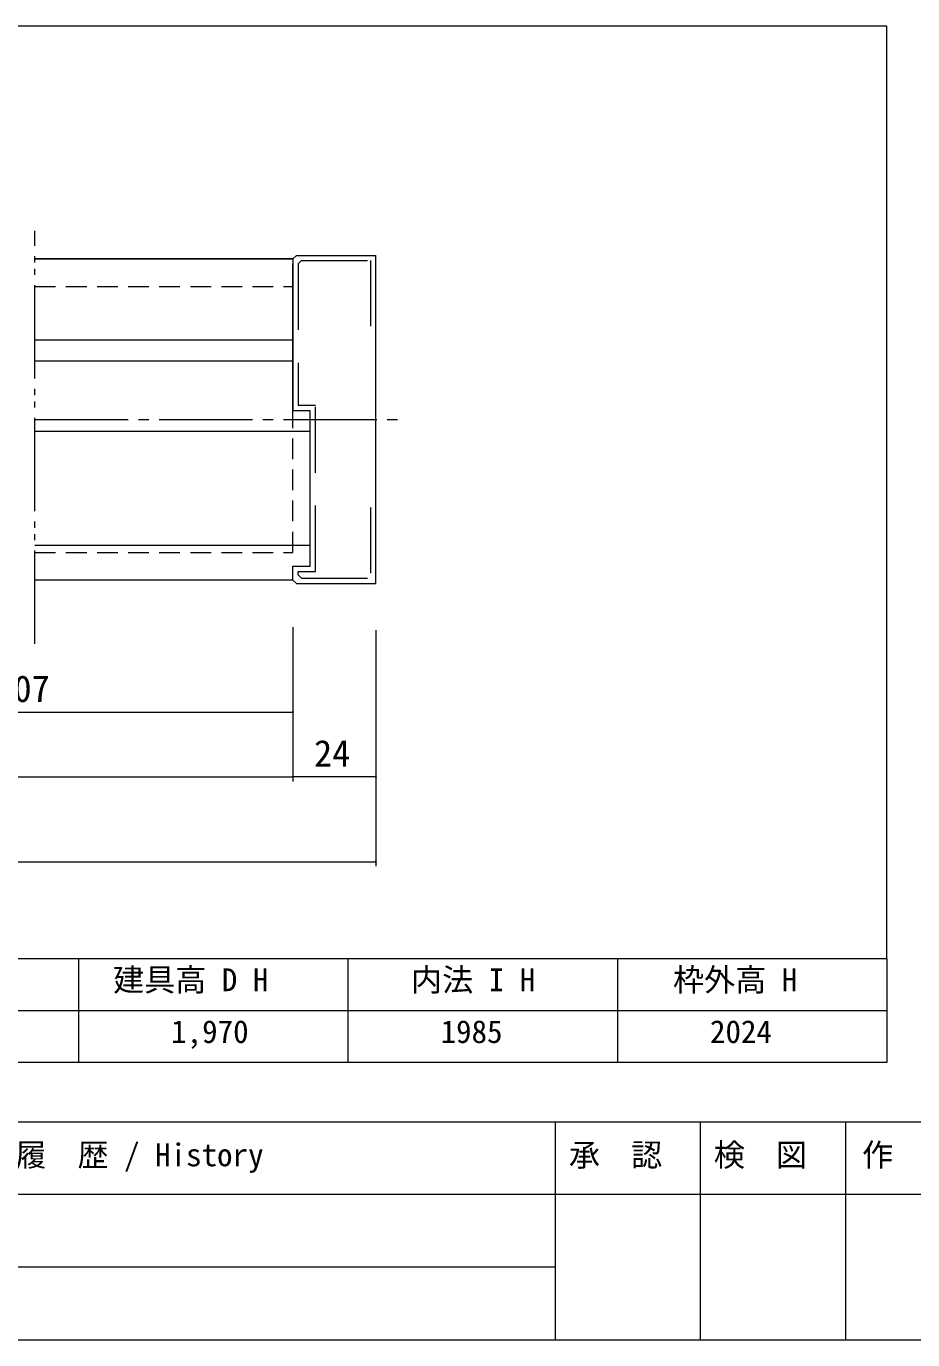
# Model space of a CAD drawing. Units: millimetres on the paper, enlarged 10 times, with parts at other scales. Extents: x -2000 to 2000, y -1385 to 1385.
# Drawn here: x -450 to 405, y -1385 to -118 of the extents above; entities that cross this region are included whole.
import ezdxf
from ezdxf.enums import TextEntityAlignment as Align

# ---------------------------------------------------------------- set-up
doc = ezdxf.new("R2010")
doc.units = ezdxf.units.MM
doc.header["$LTSCALE"] = 10
for name, pattern in [('CHAIN2', [12, 9, -1, 1, -1]), ('DOUBLE_CHAIN2', [12.8, 9, -1, 0.6, -0.6, 0.6, -1]), ('USER2', [9.525, 6.35, -3.175]), ('USER9', [3, 2, -1])]:
    doc.linetypes.add(name, pattern=pattern)
doc.layers.add('1-1_0', color=7, linetype='Continuous', lineweight=18)
doc.layers.add('2-0_18', color=7, linetype='Continuous', lineweight=18)
doc.styles.add('ＭＳ ゴシック', font='')
doc.styles.get('ＭＳ ゴシック').set_extended_font_data('MS Gothic')

msp = doc.modelspace()

# ---------------------------------------------------------------- linework, layer by layer
at = {"layer": '1-1_0'}
for p, q in [((380, -117.5), (-1950, -117.5)), ((380, -117.5), (-1950, -117.5)), ((380, -1017.5), (380, -117.5)), ((380, -1017.5), (-1950, -1017.5)), ((380, -1017.5), (-1950, -1017.5)), ((-400, -1017.5), (-400, -1117.5)), ((-140, -1017.5), (-140, -1117.5)), ((120, -1017.5), (120, -1117.5)), ((380, -1017.5), (380, -1117.5))]:
    msp.add_line(p, q, dxfattribs=at)
at = {"layer": '1-1_0', "lineweight": 20}
for p, q in [((380, -117.5), (-1950, -117.5)), ((380, -117.5), (-1950, -117.5)), ((380, -1017.5), (380, -117.5)), ((380, -1017.5), (-1950, -1017.5)), ((380, -1067.5), (-1950, -1067.5)), ((380, -1117.5), (-1950, -1117.5)), ((2000, -1175), (-2000, -1175)), ((2000, -1175), (-2000, -1175)), ((60, -1175), (60, -1385)), ((200, -1175), (200, -1385)), ((340, -1175), (340, -1385)), ((2000, -1245), (-1190, -1245)), ((2000, -1245), (-1190, -1245)), ((60, -1315), (-1190, -1315)), ((-2000, -1385), (2000, -1385)), ((-2000, -1385), (2000, -1385))]:
    msp.add_line(p, q, dxfattribs=at)
at = {"layer": '2-0_18', "linetype": 'DOUBLE_CHAIN2', "lineweight": 20}
msp.add_line((-442.13, -713.47), (-442.13, -315.02), dxfattribs=at)
at = {"layer": '2-0_18', "lineweight": 20}
for p, q in [((-189.81, -338.56), (-193.15, -341.89)), ((-193.15, -341.89), (-193.15, -488.56)), ((-189.81, -338.56), (-113.15, -338.56)), ((-113.15, -655.22), (-113.15, -338.56)), ((-193.15, -488.56), (-193.15, -346.89)), ((-442.13, -420.22), (-193.15, -420.22)), ((-442.13, -440.22), (-193.15, -440.22)), ((-176.48, -488.56), (-193.15, -488.56)), ((-176.48, -618.56), (-176.48, -488.56)), ((-176.48, -508.56), (-442.13, -508.56)), ((-176.48, -618.56), (-442.13, -618.56)), ((-193.15, -651.89), (-193.15, -638.56)), ((-193.15, -651.89), (-442.13, -651.89)), ((-189.81, -655.22), (-193.15, -651.89)), ((-189.81, -655.22), (-156.48, -655.22)), ((-156.48, -655.22), (-125.48, -655.22)), ((-125.48, -655.22), (-113.15, -655.22))]:
    msp.add_line(p, q, dxfattribs=at)
at = {"layer": '2-0_18', "linetype": 'USER2', "lineweight": 20}
for p, q in [((-184.81, -343.56), (-188.15, -346.89)), ((-188.15, -346.89), (-188.15, -483.56)), ((-184.81, -343.56), (-118.14, -343.56)), ((-118.14, -343.56), (-118.14, -411.89)), ((-118.14, -581.89), (-118.14, -650.22)), ((-188.15, -646.89), (-188.15, -643.56)), ((-184.81, -650.22), (-188.15, -646.89)), ((-184.81, -650.22), (-118.14, -650.22))]:
    msp.add_line(p, q, dxfattribs=at)
at = {"layer": '2-0_18', "linetype": 'USER9'}
msp.add_line((-442.13, -368.56), (-193.15, -368.56), dxfattribs=at)
at = {"layer": '2-0_18', "color": 4, "linetype": 'CHAIN2', "lineweight": 9}
msp.add_line((-442.13, -496.9), (-89.23, -496.9), dxfattribs=at)
at = {"layer": '2-0_18', "color": 4, "lineweight": 9}
for p, q in [((-193.15, -697.37), (-193.15, -846.32)), ((-193.15, -697.37), (-193.15, -846.32)), ((-113.15, -700.29), (-113.15, -927.93)), ((-706.75, -779.33), (-193.15, -779.33)), ((-1446.39, -841.68), (-193.15, -841.68)), ((-113.15, -841.68), (-193.15, -841.68)), ((-1526.39, -923.69), (-113.15, -923.69))]:
    msp.add_line(p, q, dxfattribs=at)
at = {"layer": '2-0_18', "lineweight": 20}
for points in [[(-442.13, -341.89), (-193.15, -341.89), (-442.13, -341.89)], [(-193.15, -638.56), (-176.48, -638.56), (-176.48, -618.56)]]:
    msp.add_lwpolyline(points, dxfattribs=at)
at = {"layer": '2-0_18', "linetype": 'USER9'}
msp.add_lwpolyline([(-442.13, -625.22), (-193.15, -625.22), (-193.15, -488.56)], dxfattribs=at)
at = {"layer": '2-0_18', "linetype": 'USER2', "lineweight": 20}
msp.add_lwpolyline([(-188.15, -643.56), (-171.48, -643.56), (-171.48, -483.56), (-188.15, -483.56)], dxfattribs=at)
at = {"layer": '2-0_18', "color": 4, "lineweight": 9}
for centre, start, end in [((-193.15, -779.33), 0, 180), ((-193.15, -779.33), 180, 0), ((-193.15, -841.68), 0, 180), ((-193.15, -841.68), 0, 180), ((-193.15, -841.68), 180, 0), ((-193.15, -841.68), 180, 0), ((-113.15, -841.68), 0, 180), ((-113.15, -841.68), 180, 0), ((-113.15, -923.69), 0, 180), ((-113.15, -923.69), 180, 0)]:
    msp.add_arc(centre, 0.521, start, end, dxfattribs=at)

# ---------------------------------------------------------------- texts
at = {"layer": '1-1_0', "style": 'ＭＳ ゴシック'}
for s, p in [('建具高 D H', (-366.7, -1055.24)), ('内法 I H', (-79.13, -1055.24)), ('枠外高 H', (173.69, -1055.24)), ('1,970', (-310.67, -1105.25)), ('1985', (-50.67, -1105.25)), ('2024', (209.33, -1105.24)), ('改\u3000定\u3000履\u3000歴 / History', (-581.02, -1224.21)), ('承\u3000認', (73.24, -1224.21)), ('検\u3000図', (213.1, -1224.21)), ('作\u3000成', (356.17, -1224.21))]:
    msp.add_text(s, height=21.99, dxfattribs=at).set_placement(p, align=Align.BOTTOM_LEFT)
at = {"layer": '2-0_18', "style": 'ＭＳ ゴシック'}
for s, p in [('807', (-480.17, -777.25)), ('24', (-172.7, -839.6))]:
    msp.add_text(s, height=25.66, dxfattribs=at).set_placement(p, align=Align.BOTTOM_LEFT)

doc.saveas('drawing.dxf')
